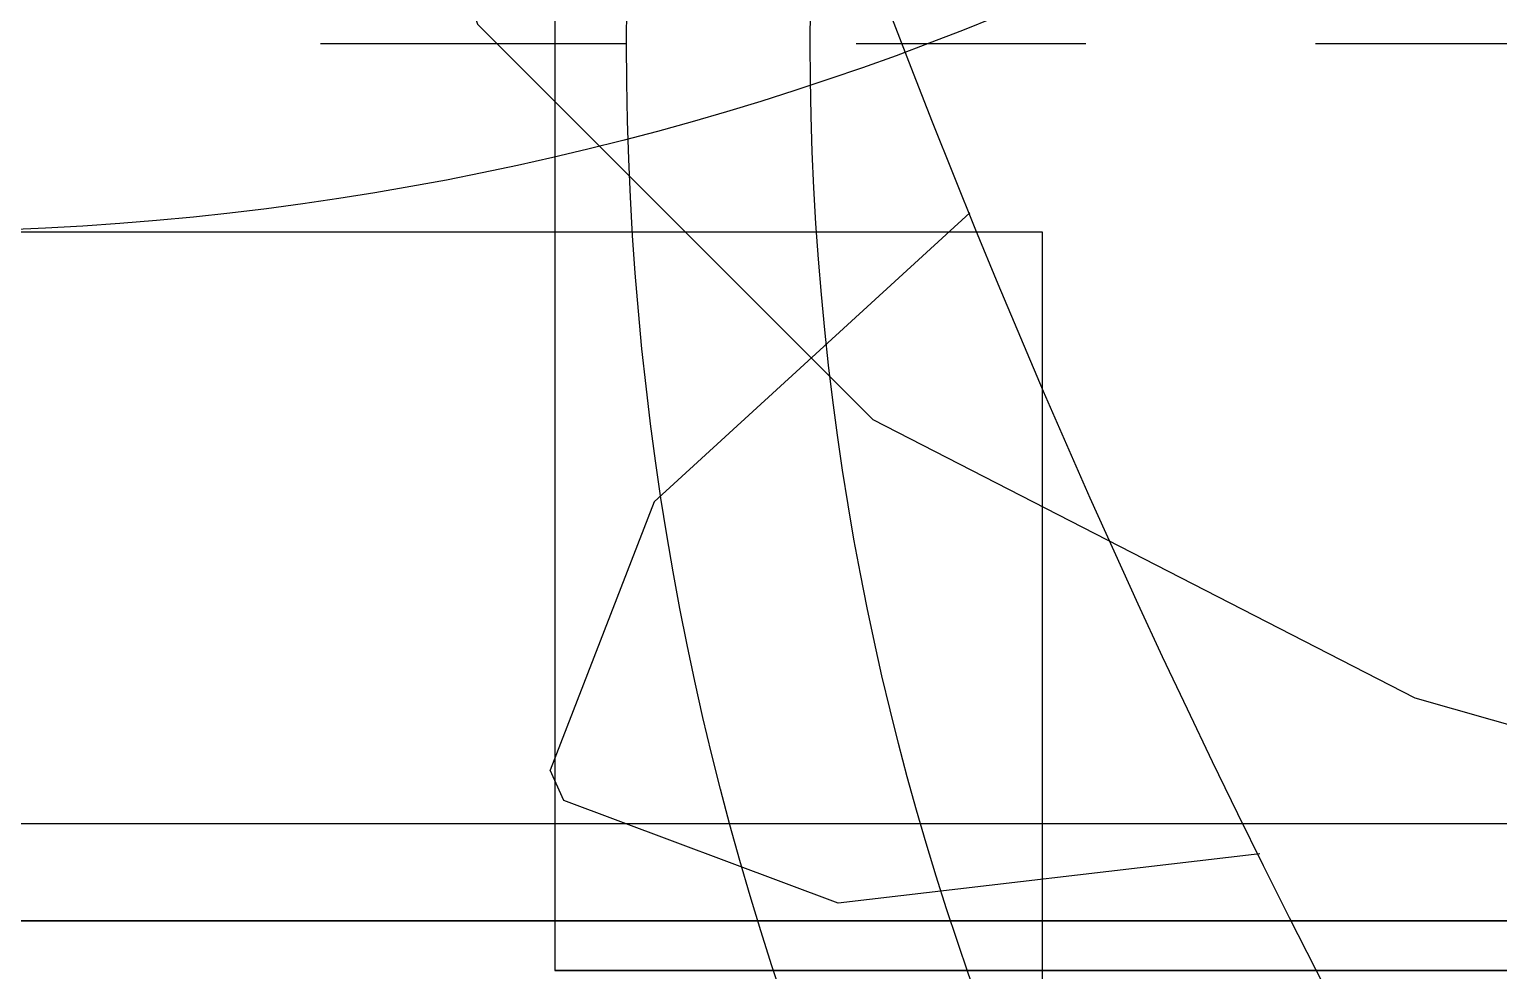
# Model space of a CAD drawing. Extents: x -381 to 213, y -63 to 250.
# Drawn here: x -34.01 to -24.41, y -15.56 to -9.41 of the extents above; entities that cross this region are included whole.
import ezdxf

# ---------------------------------------------------------------- set-up
doc = ezdxf.new("R2010")
doc.units = 0
doc.header["$MEASUREMENT"] = 0
for name, pattern in [('K5LT65535', [0]), ('K5LT_AXLED', [19.5, 15, -1.5, 1.5, -1.5]), ('K5LT_BASIC', [0])]:
    doc.linetypes.add(name, pattern=pattern)
doc.layers.add('Системный слой', color=7, linetype='Continuous')

# ---------------------------------------------------------------- blocks, each defined once
blk = doc.blocks.new('*U')
at = {"layer": 'Системный слой', "color": 5, "linetype": 'K5LT_BASIC'}
for p, q in [((-41.5049, 21.8306), (-41.5049, -22.1694)), ((36.5359, -17.6673), (21.5359, -17.6673)), ((36.5359, -27.6109), (36.5359, -17.6673)), ((33.4078, -21.3837), (33.3185, -21.1861)), ((33.4078, -21.3837), (33.3185, -21.1861)), ((-41.5049, -22.1694), (43.4951, -22.1694)), ((43.4954, -22.1698), (-41.5046, -22.1698))]:
    blk.add_line(p, q, dxfattribs=at)
at = {"layer": 'Системный слой', "color": 30, "linetype": 'K5LT_AXLED'}
for q in [(-43.0361, -16.1105), (-41.8361, -16.1105)]:
    blk.add_line((-21.5361, -16.1105), q, dxfattribs=at)
at = {"layer": 'Системный слой', "color": 5, "linetype": 'K5LT_BASIC'}
for points in [[(36.0602, -17.5411), (33.9978, -19.431), (33.3185, -21.1861)], [(36.0602, -17.5411), (33.9978, -19.431), (33.3185, -21.1861)], [(37.9555, -21.7325), (35.2001, -22.0552), (33.4078, -21.3837)], [(37.9555, -21.7325), (35.2001, -22.0552), (33.4078, -21.3837)]]:
    blk.add_lwpolyline(points, dxfattribs=at)
blk = doc.blocks.new('*F')
at = {"layer": 'Системный слой', "color": 5, "linetype": 'K5LT65535'}
blk.add_lwpolyline([(61.3105, -34.1658), (-32.3451, -34.1205), (-47.0824, -29.0939), (-58.6618, -6.9879), (-60.9585, -2.4901), (-65.0735, -0.3848), (-75.9829, 2.1034), (-86.6053, 2.1034), (-95.8879, 2.1034), (-104.0222, -0.3848), (-108.9984, -5.361), (-114.2618, -13.6867), (-130.2432, -13.6867), (-130.2432, 12.1516), (-51.5802, 12.1516), (-42.0105, -15.9834), (-39.4266, -18.5672), (-35.8858, -20.3855), (-31.8666, -21.5338), (54.835, -21.5338), (57.0839, -19.2849), (57.0839, 15.6923), (64.5961, 15.6923), (64.6218, 7.6219)], dxfattribs=at)
at = {"layer": 'Системный слой', "color": 5, "linetype": 'K5LT_BASIC'}
for centre, radius in [((94.0125, 5.9815), 62.5341), ((94.0125, 5.9815), 62.5341), ((29.0451, 1.3327), 19), ((-21.5361, -16.1105), 19.5), ((-21.5361, -16.1105), 18.3)]:
    blk.add_circle(centre, radius, dxfattribs=at)
at = {"layer": 'Системный слой'}
blk.add_blockref('*U', (0, 0), dxfattribs=at)
blk.add_blockref('*U', (0, 0), dxfattribs=at)
blk.add_blockref('*U', (0, 0), dxfattribs=at)
blk.add_blockref('*U', (0, 0), dxfattribs=at)
blk.add_blockref('*U', (0, 0), dxfattribs=at)
blk.add_blockref('*U', (0, 0), dxfattribs=at)
blk.add_blockref('*U', (0, 0), dxfattribs=at)
blk.add_blockref('*U', (0, 0), dxfattribs=at)
blk.add_blockref('*U', (0, 0), dxfattribs=at)
blk.add_blockref('*U', (0, 0), dxfattribs=at)
blk.add_blockref('*U', (0, 0), dxfattribs=at)
blk.add_blockref('*U', (0, 0), dxfattribs=at)
blk.add_blockref('*U', (0, 0), dxfattribs=at)
blk.add_blockref('*U', (0, 0), dxfattribs=at)
blk.add_blockref('*U', (0, 0), dxfattribs=at)
blk.add_blockref('*U', (0, 0), dxfattribs=at)
blk.add_blockref('*U', (0, 0), dxfattribs=at)
blk.add_blockref('*U', (0, 0), dxfattribs=at)
blk.add_blockref('*U', (0, 0), dxfattribs=at)
blk.add_blockref('*U', (0, 0), dxfattribs=at)
blk.add_blockref('*U', (0, 0), dxfattribs=at)
blk.add_blockref('*U', (0, 0), dxfattribs=at)
blk.add_blockref('*U', (0, 0), dxfattribs=at)
blk.add_blockref('*U', (0, 0), dxfattribs=at)
blk.add_blockref('*U', (0, 0), dxfattribs=at)
blk.add_blockref('*U', (0, 0), dxfattribs=at)
blk.add_blockref('*U', (0, 0), dxfattribs=at)
blk.add_blockref('*U', (0, 0), dxfattribs=at)
blk.add_blockref('*U', (0, 0), dxfattribs=at)
blk.add_blockref('*U', (0, 0), dxfattribs=at)
blk.add_blockref('*U', (0, 0), dxfattribs=at)
blk.add_blockref('*U', (0, 0), dxfattribs=at)
blk.add_blockref('*U', (0, 0), dxfattribs=at)
blk.add_blockref('*U', (0, 0), dxfattribs=at)
blk.add_blockref('*U', (0, 0), dxfattribs=at)
blk.add_blockref('*U', (0, 0), dxfattribs=at)
blk.add_blockref('*U', (0, 0), dxfattribs=at)
blk.add_blockref('*U', (0, 0), dxfattribs=at)
blk.add_blockref('*U', (0, 0), dxfattribs=at)
blk.add_blockref('*U', (0, 0), dxfattribs=at)
blk.add_blockref('*U', (0, 0), dxfattribs=at)
blk.add_blockref('*U', (0, 0), dxfattribs=at)
blk.add_blockref('*U', (0, 0), dxfattribs=at)
blk.add_blockref('*U', (0, 0), dxfattribs=at)
blk.add_blockref('*U', (0, 0), dxfattribs=at)
blk.add_blockref('*U', (0, 0), dxfattribs=at)
blk.add_blockref('*U', (0, 0), dxfattribs=at)
blk.add_blockref('*U', (0, 0), dxfattribs=at)
blk.add_blockref('*U', (0, 0), dxfattribs=at)
blk.add_blockref('*U', (0, 0), dxfattribs=at)
blk.add_blockref('*U', (0, 0), dxfattribs=at)
blk.add_blockref('*U', (0, 0), dxfattribs=at)
blk.add_blockref('*U', (0, 0), dxfattribs=at)
blk.add_blockref('*U', (0, 0), dxfattribs=at)
blk.add_blockref('*U', (0, 0), dxfattribs=at)
blk.add_blockref('*U', (0, 0), dxfattribs=at)
blk.add_blockref('*U', (0, 0), dxfattribs=at)
blk.add_blockref('*U', (0, 0), dxfattribs=at)
blk.add_blockref('*U', (0, 0), dxfattribs=at)
blk.add_blockref('*U', (0, 0), dxfattribs=at)
blk.add_blockref('*U', (0, 0), dxfattribs=at)
blk.add_blockref('*U', (0, 0), dxfattribs=at)
blk.add_blockref('*U', (0, 0), dxfattribs=at)
blk.add_blockref('*U', (0, 0), dxfattribs=at)
blk.add_blockref('*U', (0, 0), dxfattribs=at)
blk.add_blockref('*U', (0, 0), dxfattribs=at)
blk.add_blockref('*U', (0, 0), dxfattribs=at)
blk.add_blockref('*U', (0, 0), dxfattribs=at)
blk.add_blockref('*U', (0, 0), dxfattribs=at)
blk.add_blockref('*U', (0, 0), dxfattribs=at)
blk.add_blockref('*U', (0, 0), dxfattribs=at)
blk.add_blockref('*U', (0, 0), dxfattribs=at)
blk.add_blockref('*U', (0, 0), dxfattribs=at)
blk.add_blockref('*U', (0, 0), dxfattribs=at)
blk.add_blockref('*U', (0, 0), dxfattribs=at)
blk.add_blockref('*U', (0, 0), dxfattribs=at)
blk.add_blockref('*U', (0, 0), dxfattribs=at)
blk.add_blockref('*U', (0, 0), dxfattribs=at)
blk.add_blockref('*U', (0, 0), dxfattribs=at)
blk.add_blockref('*U', (0, 0), dxfattribs=at)
blk.add_blockref('*U', (0, 0), dxfattribs=at)
blk.add_blockref('*U', (0, 0), dxfattribs=at)
blk.add_blockref('*U', (0, 0), dxfattribs=at)
blk.add_blockref('*U', (0, 0), dxfattribs=at)
blk.add_blockref('*U', (0, 0), dxfattribs=at)
blk.add_blockref('*U', (0, 0), dxfattribs=at)
blk.add_blockref('*U', (0, 0), dxfattribs=at)
blk.add_blockref('*U', (0, 0), dxfattribs=at)
blk.add_blockref('*U', (0, 0), dxfattribs=at)
blk.add_blockref('*U', (0, 0), dxfattribs=at)
blk.add_blockref('*U', (0, 0), dxfattribs=at)
blk.add_blockref('*U', (0, 0), dxfattribs=at)
blk.add_blockref('*U', (0, 0), dxfattribs=at)
blk.add_blockref('*U', (0, 0), dxfattribs=at)
blk.add_blockref('*U', (0, 0), dxfattribs=at)
blk.add_blockref('*U', (0, 0), dxfattribs=at)
blk.add_blockref('*U', (0, 0), dxfattribs=at)
blk.add_blockref('*U', (0, 0), dxfattribs=at)
blk.add_blockref('*U', (0, 0), dxfattribs=at)
blk.add_blockref('*U', (0, 0), dxfattribs=at)
blk.add_blockref('*U', (0, 0), dxfattribs=at)
blk.add_blockref('*U', (0, 0), dxfattribs=at)
blk.add_blockref('*U', (0, 0), dxfattribs=at)
blk.add_blockref('*U', (0, 0), dxfattribs=at)
blk.add_blockref('*U', (0, 0), dxfattribs=at)
blk.add_blockref('*U', (0, 0), dxfattribs=at)
blk.add_blockref('*U', (0, 0), dxfattribs=at)
blk.add_blockref('*U', (0, 0), dxfattribs=at)
blk.add_blockref('*U', (0, 0), dxfattribs=at)
blk.add_blockref('*U', (0, 0), dxfattribs=at)
blk.add_blockref('*U', (0, 0), dxfattribs=at)
blk.add_blockref('*U', (0, 0), dxfattribs=at)
blk.add_blockref('*U', (0, 0), dxfattribs=at)
blk.add_blockref('*U', (0, 0), dxfattribs=at)
blk.add_blockref('*U', (0, 0), dxfattribs=at)
blk.add_blockref('*U', (0, 0), dxfattribs=at)
blk.add_blockref('*U', (0, 0), dxfattribs=at)
blk.add_blockref('*U', (0, 0), dxfattribs=at)
blk.add_blockref('*U', (0, 0), dxfattribs=at)
blk.add_blockref('*U', (0, 0), dxfattribs=at)
blk.add_blockref('*U', (0, 0), dxfattribs=at)
blk.add_blockref('*U', (0, 0), dxfattribs=at)
blk.add_blockref('*U', (0, 0), dxfattribs=at)
blk.add_blockref('*U', (0, 0), dxfattribs=at)
blk.add_blockref('*U', (0, 0), dxfattribs=at)
blk.add_blockref('*U', (0, 0), dxfattribs=at)
blk.add_blockref('*U', (0, 0), dxfattribs=at)
blk.add_blockref('*U', (0, 0), dxfattribs=at)
blk.add_blockref('*U', (0, 0), dxfattribs=at)
blk.add_blockref('*U', (0, 0), dxfattribs=at)
blk.add_blockref('*U', (0, 0), dxfattribs=at)
blk.add_blockref('*U', (0, 0), dxfattribs=at)
blk.add_blockref('*U', (0, 0), dxfattribs=at)
blk.add_blockref('*U', (0, 0), dxfattribs=at)
blk.add_blockref('*U', (0, 0), dxfattribs=at)
blk.add_blockref('*U', (0, 0), dxfattribs=at)
blk.add_blockref('*U', (0, 0), dxfattribs=at)
blk.add_blockref('*U', (0, 0), dxfattribs=at)
blk.add_blockref('*U', (0, 0), dxfattribs=at)
blk.add_blockref('*U', (0, 0), dxfattribs=at)
blk.add_blockref('*U', (0, 0), dxfattribs=at)
blk.add_blockref('*U', (0, 0), dxfattribs=at)
blk.add_blockref('*U', (0, 0), dxfattribs=at)
blk.add_blockref('*U', (0, 0), dxfattribs=at)
blk.add_blockref('*U', (0, 0), dxfattribs=at)
blk.add_blockref('*U', (0, 0), dxfattribs=at)
blk.add_blockref('*U', (0, 0), dxfattribs=at)
blk.add_blockref('*U', (0, 0), dxfattribs=at)
blk.add_blockref('*U', (0, 0), dxfattribs=at)
blk.add_blockref('*U', (0, 0), dxfattribs=at)
blk.add_blockref('*U', (0, 0), dxfattribs=at)
blk.add_blockref('*U', (0, 0), dxfattribs=at)
blk.add_blockref('*U', (0, 0), dxfattribs=at)
blk.add_blockref('*U', (0, 0), dxfattribs=at)
blk.add_blockref('*U', (0, 0), dxfattribs=at)
blk.add_blockref('*U', (0, 0), dxfattribs=at)
blk.add_blockref('*U', (0, 0), dxfattribs=at)
blk.add_blockref('*U', (0, 0), dxfattribs=at)
blk.add_blockref('*U', (0, 0), dxfattribs=at)
blk.add_blockref('*U', (0, 0), dxfattribs=at)
blk.add_blockref('*U', (0, 0), dxfattribs=at)
blk.add_blockref('*U', (0, 0), dxfattribs=at)
blk.add_blockref('*U', (0, 0), dxfattribs=at)
blk.add_blockref('*U', (0, 0), dxfattribs=at)
blk.add_blockref('*U', (0, 0), dxfattribs=at)
blk.add_blockref('*U', (0, 0), dxfattribs=at)
blk.add_blockref('*U', (0, 0), dxfattribs=at)
blk.add_blockref('*U', (0, 0), dxfattribs=at)
blk.add_blockref('*U', (0, 0), dxfattribs=at)
blk.add_blockref('*U', (0, 0), dxfattribs=at)
blk.add_blockref('*U', (0, 0), dxfattribs=at)
blk.add_blockref('*U', (0, 0), dxfattribs=at)
blk.add_blockref('*U', (0, 0), dxfattribs=at)
blk.add_blockref('*U', (0, 0), dxfattribs=at)
blk.add_blockref('*U', (0, 0), dxfattribs=at)
blk.add_blockref('*U', (0, 0), dxfattribs=at)
blk.add_blockref('*U', (0, 0), dxfattribs=at)
blk.add_blockref('*U', (0, 0), dxfattribs=at)
blk.add_blockref('*U', (0, 0), dxfattribs=at)
blk.add_blockref('*U', (0, 0), dxfattribs=at)
blk.add_blockref('*U', (0, 0), dxfattribs=at)
blk.add_blockref('*U', (0, 0), dxfattribs=at)
blk.add_blockref('*U', (0, 0), dxfattribs=at)
blk.add_blockref('*U', (0, 0), dxfattribs=at)
blk.add_blockref('*U', (0, 0), dxfattribs=at)
blk.add_blockref('*U', (0, 0), dxfattribs=at)
blk.add_blockref('*U', (0, 0), dxfattribs=at)
blk.add_blockref('*U', (0, 0), dxfattribs=at)
blk.add_blockref('*U', (0, 0), dxfattribs=at)
blk.add_blockref('*U', (0, 0), dxfattribs=at)
blk.add_blockref('*U', (0, 0), dxfattribs=at)
blk.add_blockref('*U', (0, 0), dxfattribs=at)
blk.add_blockref('*U', (0, 0), dxfattribs=at)
blk.add_blockref('*U', (0, 0), dxfattribs=at)
blk.add_blockref('*U', (0, 0), dxfattribs=at)
blk.add_blockref('*U', (0, 0), dxfattribs=at)
blk.add_blockref('*U', (0, 0), dxfattribs=at)
blk.add_blockref('*U', (0, 0), dxfattribs=at)
blk.add_blockref('*U', (0, 0), dxfattribs=at)
blk.add_blockref('*U', (0, 0), dxfattribs=at)
blk.add_blockref('*U', (0, 0), dxfattribs=at)
blk.add_blockref('*U', (0, 0), dxfattribs=at)
blk.add_blockref('*U', (0, 0), dxfattribs=at)
blk.add_blockref('*U', (0, 0), dxfattribs=at)
blk.add_blockref('*U', (0, 0), dxfattribs=at)
blk.add_blockref('*U', (0, 0), dxfattribs=at)
blk.add_blockref('*U', (0, 0), dxfattribs=at)

msp = doc.modelspace()

# ---------------------------------------------------------------- block references
at = {"layer": 'Системный слой'}
for p in [(-96.5151, 28.7405), (-63.9267, 6.9347), (10.9271, 6.6087)]:
    msp.add_blockref('*F', p, dxfattribs=at)

doc.saveas('drawing.dxf')
